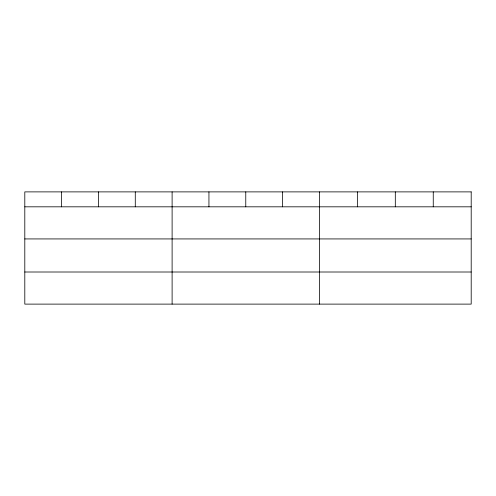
<?xml version="1.0" encoding="UTF-8"?>
<svg xmlns="http://www.w3.org/2000/svg" width="496" height="496" viewBox="0 0 496 496"><rect width="100%" height="100%" fill="white"/><g stroke="black" fill="none" stroke-linecap="round" stroke-linejoin="round"><path stroke-width="0.74" d="M24.8 206.82L471.2 206.82M24.8 238.929L471.2 238.929M24.8 272.006L471.2 272.006M433.256 191.884L433.256 206.82M395.312 191.884L395.312 206.82M357.368 191.884L357.368 206.82M319.424 191.884L319.424 304.116M282.596 191.884L282.596 206.82M245.768 191.884L245.768 206.82M208.94 191.884L208.94 206.82M172.112 191.884L172.112 304.116M135.284 191.884L135.284 206.82M98.456 191.884L98.456 206.82M61.628 191.884L61.628 206.82M471.2 191.884L24.8 191.884L24.8 304.116L471.2 304.116L471.2 191.884"/></g></svg>
